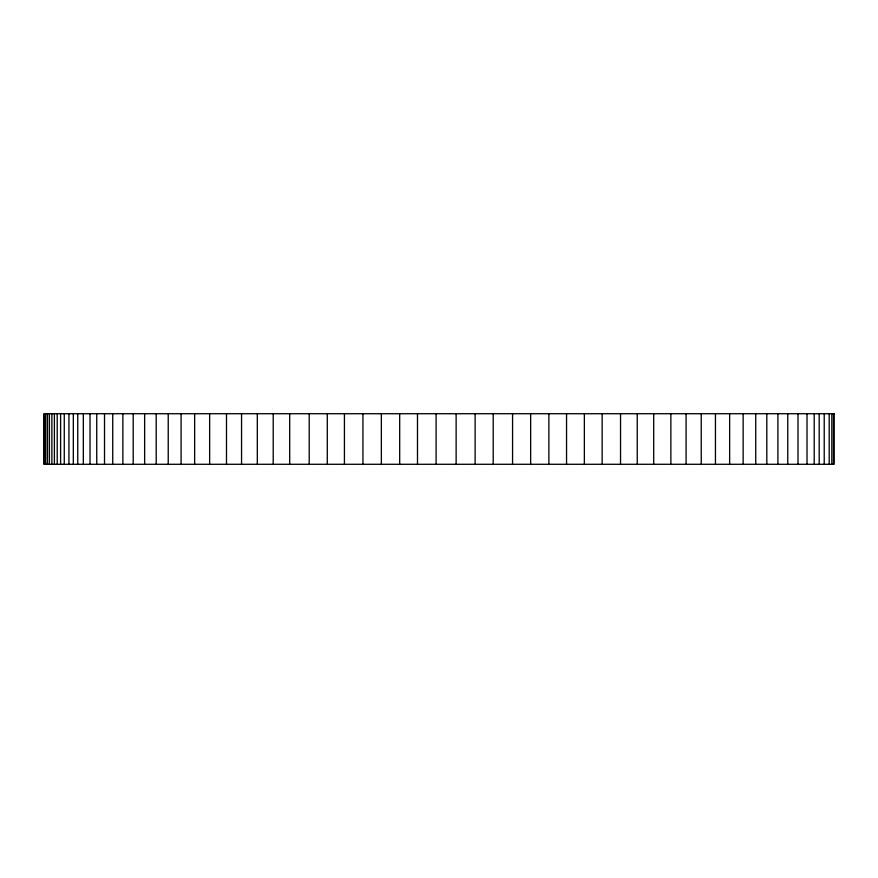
<?xml version="1.0" encoding="UTF-8"?>
<svg xmlns="http://www.w3.org/2000/svg" width="878" height="878" viewBox="0 0 878 878"><rect width="100%" height="100%" fill="white"/><g stroke="black" fill="none" stroke-linecap="round" stroke-linejoin="round"><path stroke-width="1.32" d="M833.485 413.714L833.485 464.286M831.817 413.714L831.817 464.286M829.205 413.714L829.205 464.286M824.222 413.714L824.222 464.286M819.196 413.714L819.196 464.286M814.213 413.714L814.213 464.286M807.014 413.714L807.014 464.286M798.003 413.714L798.003 464.286M787.764 413.714L787.764 464.286M777.897 413.714L777.897 464.286M766.812 413.714L766.812 464.286M755.738 413.714L755.738 464.286M743.139 413.714L743.139 464.286M729.64 413.714L729.64 464.286M715.449 413.714L715.449 464.286M701.237 413.714L701.237 464.286M686.091 413.714L686.091 464.286M670.858 413.714L670.858 464.286M653.704 413.714L653.704 464.286M637.252 413.714L637.252 464.286M620.537 413.714L620.537 464.286M602.154 413.714L602.154 464.286M584.364 413.714L584.364 464.286M566.551 413.714L566.551 464.286M548.871 413.714L548.871 464.286M530.652 413.714L530.652 464.286M512.565 413.714L512.565 464.286M493.206 413.714L493.206 464.286M475.13 413.714L475.13 464.286M456.132 413.714L456.132 464.286M436.103 413.714L436.103 464.286M417.489 413.714L417.489 464.286M399.688 413.714L399.688 464.286M381.359 413.714L381.359 464.286M362.932 413.714L362.932 464.286M344.428 413.714L344.428 464.286M327.285 413.714L327.285 464.286M309.21 413.714L309.21 464.286M289.696 413.714L289.696 464.286M273.212 413.714L273.212 464.286M257.32 413.714L257.32 464.286M241.549 413.714L241.549 464.286M226.491 413.714L226.491 464.286M209.644 413.714L209.644 464.286M194.642 413.714L194.642 464.286M181.098 413.714L181.098 464.286M168.225 413.714L168.225 464.286M156.207 413.714L156.207 464.286M144.64 413.714L144.64 464.286M133.204 413.714L133.204 464.286M122.854 413.714L122.854 464.286M112.735 413.714L112.735 464.286M104.515 413.714L104.515 464.286M96.745 413.714L96.745 464.286M90.028 413.714L90.028 464.286M83.333 413.714L83.333 464.286M77.758 413.714L77.758 464.286M73.313 413.714L73.313 464.286M68.934 413.714L68.934 464.286M64.27 413.714L64.27 464.286M60.615 413.714L60.615 464.286M57.213 413.714L57.213 464.286M54.392 413.714L54.392 464.286M51.879 413.714L51.879 464.286M49.42 413.714L49.42 464.286M47.5 413.714L47.5 464.286M45.722 413.714L45.722 464.286M44.438 413.714L44.438 464.286M834.1 413.714L43.9 413.714L43.9 464.286L834.1 464.286L834.1 413.714"/></g></svg>
